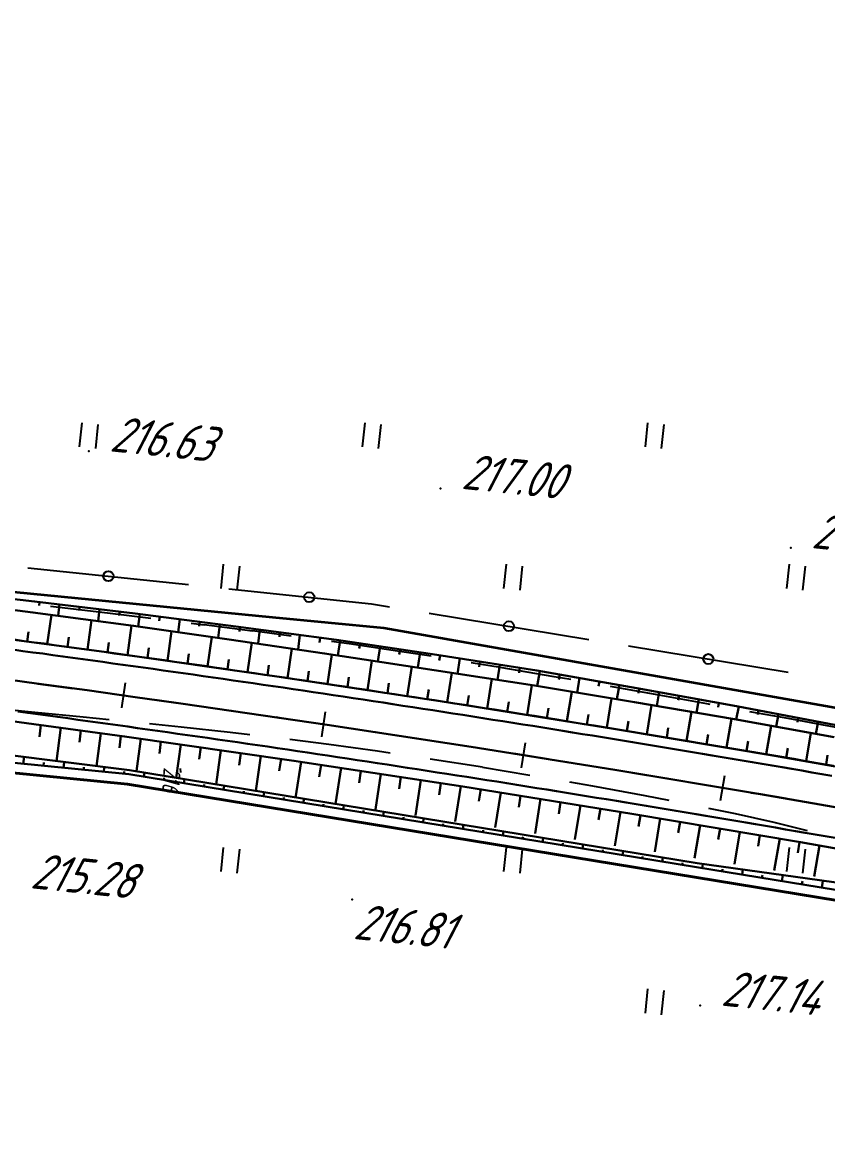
# Model space of a CAD drawing. Header units: millimetres. Extents: x -698 to 8131, y -704 to 4503.
# Drawn here: x 3732.2 to 3812, y 2511.3 to 2620.9 of the extents above; entities that cross this region are included whole.
import ezdxf

# ---------------------------------------------------------------- set-up
doc = ezdxf.new("R2010")
doc.units = ezdxf.units.MM
doc.linetypes.add('CONTI', pattern=[0])
doc.linetypes.add('STROT', pattern=[1.7, 0.5, -1.2])
for name, color, linetype, lineweight in [('10', 1, 'Continuous', 35), ('КОПИЯ_ОСЬ_13_ОТКОСЫ', 7, 'Continuous', 30), ('ОСЬ_ВЕРХ_ПОКРЫТИЯ_ГРАНИЦЫ_ПОЛОС', 7, 'Continuous', 30), ('ОСЬ_ВЕРХ_ПОКРЫТИЯ_ОСЬ', 1, 'Continuous', 30)]:
    doc.layers.add(name, color=color, linetype=linetype, lineweight=lineweight)
for name, color, linetype in [('_Ростелеком', 6, 'Continuous'), ('GOR_BDEFAULT', 212, 'CONTI'), ('PI_OTDEFAULT', 172, 'CONTI'), ('PI_TTDEFAULT', 5, 'CONTI'), ('PLN_O', 7, 'CONTI'), ('SIT_LDEFAULT', 7, 'CONTI'), ('ZAPSKDEFAULT', 7, 'CONTI'), ('ОСЬ_ВЕРХ_ПОКРЫТИЯ_ПИКЕТЫ', 1, 'Continuous'), ('разметка', 7, 'Continuous')]:
    doc.layers.add(name, color=color, linetype=linetype)
doc.styles.add('eskd', font='isocpeui.ttf', dxfattribs={"width": 1.2})
doc.styles.add('SHRFT', font='isocpeui.ttf', dxfattribs={"width": 3.5})
doc.styles.add('STYLE1', font='isocpeui.ttf', dxfattribs={"width": 0.9})
doc.linetypes.add('кабель_связи_проект.', pattern='A,10,-1,["/",STYLE1,S=3,R=0,X=0,Y=-1.5],-4.1', length=15.1)

# ---------------------------------------------------------------- blocks, each defined once
blk = doc.blocks.new('BL_2011')
at = {"color": 0}
for p, q in [((0, 0), (0, 2.4)), ((1.6, 0), (1.6, 2.4))]:
    blk.add_line(p, q, dxfattribs=at)

msp = doc.modelspace()

# ---------------------------------------------------------------- linework, layer by layer
at = {"layer": '10'}
for points in [[(3719.52, 2565.64), (3757.02, 2562), (3768.05, 2560.93), (3906.64, 2536.46), (3907.93, 2542.17), (3924.55, 2539.4), (3961.58, 2536.25), (3988.52, 2538.51), (4011.59, 2545.34), (4034.03, 2553.95), (4038.15, 2548.69), (4045.22, 2551.48), (4086.71, 2567.83), (4085.43, 2572.11), (4101.4, 2576.47)], [(4190.65, 2564.99), (4147.2, 2561.67), (4102.23, 2551.87), (4062.48, 2538.24), (4021.89, 2523.35), (4003.54, 2517.54), (3977.37, 2512.34), (3954.52, 2511.27), (3935.6, 2512.54), (3888.7, 2518.36), (3823.18, 2532.27), (3780.85, 2539.2), (3742.66, 2545.46), (3674.27, 2552.24)]]:
    msp.add_lwpolyline(points, dxfattribs=at)
at = {"layer": '_Ростелеком', "linetype": 'кабель_связи_проект.', "lineweight": 40, "ltscale": 0.25}
msp.add_lwpolyline([(3702.25, 2549.47), (3742.66, 2545.46), (3798.83, 2536.26), (3823.18, 2532.27), (3840.42, 2529.09), (3888.76, 2518.98), (3935.31, 2512.58), (3954.68, 2512.02), (4003.27, 2518.61), (4038.55, 2530.23), (4032.5, 2550.96)], dxfattribs=at)
at = {"layer": 'GOR_BDEFAULT', "color": 212, "elevation": 216, "flags": 128}
msp.add_lwpolyline([(3747.94, 2546.62), (3747.92, 2547.01)], dxfattribs=at)
at = {"layer": 'PI_TTDEFAULT', "color": 5}
for p in [(3738.83, 2578.41, 216.63), (3773.65, 2574.71, 217), (3808.31, 2568.85, 217.46), (3764.92, 2534.05, 216.81), (3799.36, 2523.58, 217.14)]:
    msp.add_point(p, dxfattribs=at)
at = {"layer": 'PLN_O'}
for p, q in [((3732.81, 2566.87), (3748.72, 2565.21)), ((3752.7, 2564.79), (3766.82, 2563.32)), ((3766.82, 2563.31), (3768.59, 2563.02)), ((3772.53, 2562.38), (3788.32, 2559.79)), ((3792.27, 2559.14), (3808.06, 2556.55))]:
    msp.add_line(p, q, dxfattribs=at)
for centre in [(3740.77, 2566.04), (3760.66, 2563.96), (3780.42, 2561.09), (3800.16, 2557.85)]:
    msp.add_circle(centre, 0.5, dxfattribs=at)
at = {"layer": 'SIT_LDEFAULT', "color": 7}
for p, q in [((3735.9, 2562.95), (3735.06, 2563.05)), ((3740.69, 2562.38), (3735.9, 2562.95)), ((3744.99, 2561.87), (3740.69, 2562.39)), ((3750.26, 2561.21), (3748.96, 2561.37)), ((3755.05, 2560.62), (3750.26, 2561.22)), ((3758.88, 2560.12), (3755.05, 2560.63)), ((3764.61, 2559.34), (3762.85, 2559.58)), ((3769.38, 2558.64), (3764.61, 2559.34)), ((3772.73, 2558.12), (3769.38, 2558.64)), ((3779.57, 2557), (3776.69, 2557.48)), ((3784.91, 2556.09), (3779.57, 2557)), ((3786.54, 2555.81), (3784.91, 2556.09)), ((3795.29, 2554.26), (3790.49, 2555.12)), ((3800.01, 2553.41), (3795.29, 2554.26)), ((3800.33, 2553.35), (3800.01, 2553.41)), ((3730.9, 2552.84), (3733.49, 2552.6)), ((3733.49, 2552.59), (3738.28, 2552.12)), ((3738.28, 2552.13), (3740.85, 2551.87)), ((3808.05, 2551.96), (3804.27, 2552.64)), ((3744.83, 2551.48), (3747.97, 2551.15)), ((3747.97, 2551.15), (3752.84, 2550.62)), ((3811.92, 2551.25), (3808.05, 2551.96)), ((3814.1, 2550.84), (3811.92, 2551.25)), ((3752.84, 2550.62), (3754.77, 2550.39)), ((3758.75, 2549.91), (3762.58, 2549.43)), ((3762.58, 2549.44), (3767.42, 2548.77)), ((3767.42, 2548.77), (3768.66, 2548.58)), ((3772.61, 2547.99), (3777.8, 2547.17)), ((3777.8, 2547.16), (3782.48, 2546.37)), ((3786.42, 2545.69), (3788.68, 2545.29)), ((3788.68, 2545.29), (3793.86, 2544.34)), ((3793.86, 2544.35), (3796.26, 2543.89)), ((3800.18, 2543.11), (3802.81, 2542.58)), ((3802.81, 2542.58), (3806.63, 2541.72)), ((3806.63, 2541.72), (3809.94, 2540.9))]:
    msp.add_line(p, q, dxfattribs=at)
at = {"layer": 'КОПИЯ_ОСЬ_13_ОТКОСЫ'}
for p, q in [((3732.36, 2547.49), (3732.42, 2548.16)), ((3734.35, 2547.29), (3734.38, 2547.6)), ((3736.34, 2547.1), (3736.39, 2547.66)), ((3738.33, 2546.9), (3738.35, 2547.16)), ((3740.32, 2546.7), (3740.36, 2547.16)), ((3742.31, 2546.5), (3742.33, 2546.71)), ((3744.28, 2546.21), (3744.35, 2546.61)), ((3746.26, 2545.89), (3746.29, 2546.09)), ((3748.23, 2545.56), (3748.3, 2545.96)), ((3750.21, 2545.24), (3750.24, 2545.44)), ((3752.18, 2544.92), (3752.24, 2545.31)), ((3754.15, 2544.59), (3754.18, 2544.79)), ((3756.13, 2544.27), (3756.19, 2544.67)), ((3758.1, 2543.95), (3758.13, 2544.15)), ((3760.07, 2543.62), (3760.14, 2544.02)), ((3762.05, 2543.3), (3762.08, 2543.5)), ((3764.02, 2542.98), (3764.09, 2543.37)), ((3765.99, 2542.65), (3766.03, 2542.85)), ((3767.97, 2542.33), (3768.03, 2542.73)), ((3769.94, 2542.01), (3769.97, 2542.2)), ((3771.92, 2541.68), (3771.98, 2542.08)), ((3773.89, 2541.36), (3773.92, 2541.56)), ((3775.86, 2541.04), (3775.93, 2541.43)), ((3777.84, 2540.71), (3777.87, 2540.91)), ((3779.81, 2540.39), (3779.88, 2540.79)), ((3781.78, 2540.07), (3781.82, 2540.26)), ((3783.76, 2539.74), (3783.82, 2540.14)), ((3785.73, 2539.42), (3785.76, 2539.62)), ((3787.71, 2539.1), (3787.77, 2539.49)), ((3789.68, 2538.77), (3789.71, 2538.97)), ((3791.65, 2538.45), (3791.72, 2538.85)), ((3793.63, 2538.13), (3793.66, 2538.32)), ((3795.6, 2537.8), (3795.66, 2538.2)), ((3797.57, 2537.48), (3797.61, 2537.68)), ((3799.55, 2537.16), (3799.61, 2537.57)), ((3801.52, 2536.84), (3801.56, 2537.06)), ((3803.5, 2536.52), (3803.58, 2537.02)), ((3805.47, 2536.19), (3805.51, 2536.47)), ((3807.44, 2535.87), (3807.54, 2536.47)), ((3809.42, 2535.55), (3809.47, 2535.87)), ((3811.39, 2535.23), (3811.5, 2535.92))]:
    msp.add_line(p, q, dxfattribs=at)
for points in [[(3723.49, 2564.71), (3733.46, 2563.55), (3743.43, 2562.34), (3753.38, 2561.07), (3763.34, 2559.75), (3773.27, 2558.25), (3783.19, 2556.71), (3793.08, 2554.98), (3802.96, 2553.2), (3812.82, 2551.29)], [(3723.36, 2563.73), (3733.31, 2562.46), (3743.26, 2561.14), (3752.72, 2559.79), (3762.17, 2558.4), (3767.84, 2557.55), (3775.4, 2556.4), (3782.95, 2555.22), (3792.85, 2553.58), (3802.74, 2551.89), (3812.62, 2550.13)], [(3723.36, 2563.73), (3733.31, 2562.46), (3743.26, 2561.14), (3752.72, 2559.79), (3762.17, 2558.4), (3767.84, 2557.55), (3775.4, 2556.4), (3782.95, 2555.22), (3792.85, 2553.58), (3802.74, 2551.89), (3812.62, 2550.13)], [(3733.95, 2563.49), (3733.91, 2563.13)], [(3735.94, 2563.26), (3735.8, 2562.13)], [(3737.92, 2563.02), (3737.88, 2562.64)], [(3734.73, 2559.32), (3735.13, 2562.22)], [(3739.91, 2562.78), (3739.76, 2561.61)], [(3741.89, 2562.53), (3741.84, 2562.14)], [(3743.88, 2562.29), (3743.72, 2561.08)], [(3745.86, 2562.04), (3745.81, 2561.63)], [(3738.7, 2558.78), (3739.1, 2561.7)], [(3742.66, 2558.23), (3743.07, 2561.17)], [(3747.85, 2561.78), (3747.68, 2560.52)], [(3749.83, 2561.53), (3749.77, 2561.11)], [(3751.81, 2561.27), (3751.64, 2559.95)], [(3753.8, 2561.02), (3753.74, 2560.57)], [(3724.23, 2560.72), (3740.84, 2558.49), (3757.44, 2556.12), (3774.03, 2553.62), (3790.59, 2550.98), (3807.12, 2548.22), (3823.64, 2545.32)], [(3732.75, 2559.59), (3732.88, 2560.55)], [(3736.71, 2559.05), (3736.85, 2560.02)], [(3746.62, 2557.68), (3747.03, 2560.61)], [(3750.58, 2557.11), (3751, 2560.04)], [(3755.78, 2560.76), (3755.6, 2559.37)], [(3757.76, 2560.49), (3757.7, 2560.03)], [(3759.74, 2560.23), (3759.55, 2558.79)], [(3761.73, 2559.96), (3761.66, 2559.48)], [(3740.68, 2558.51), (3740.81, 2559.48)], [(3744.64, 2557.96), (3744.78, 2558.94)], [(3754.54, 2556.54), (3754.96, 2559.47)], [(3758.5, 2555.96), (3758.93, 2558.88)], [(3763.71, 2559.69), (3763.49, 2558.2)], [(3765.69, 2559.4), (3765.61, 2558.9)], [(3767.66, 2559.1), (3767.44, 2557.61)], [(3769.64, 2558.8), (3769.57, 2558.31)], [(3748.6, 2557.4), (3748.74, 2558.37)], [(3752.56, 2556.83), (3752.7, 2557.8)], [(3762.45, 2555.38), (3762.89, 2558.29)], [(3766.41, 2554.78), (3766.85, 2557.7)], [(3771.62, 2558.5), (3771.39, 2557.01)], [(3773.6, 2558.2), (3773.52, 2557.7)], [(3775.57, 2557.9), (3775.34, 2556.4)], [(3777.55, 2557.59), (3777.47, 2557.09)], [(3756.52, 2556.25), (3756.66, 2557.23)], [(3760.47, 2555.67), (3760.62, 2556.64)], [(3770.36, 2554.18), (3770.81, 2557.1)], [(3774.32, 2553.57), (3774.77, 2556.49)], [(3779.53, 2557.28), (3779.29, 2555.79)], [(3781.5, 2556.97), (3781.42, 2556.48)], [(3783.48, 2556.66), (3783.22, 2555.17)], [(3764.43, 2555.08), (3764.58, 2556.05)], [(3768.39, 2554.48), (3768.53, 2555.45)], [(3778.27, 2552.95), (3778.73, 2555.88)], [(3785.45, 2556.32), (3785.36, 2555.82)], [(3787.42, 2555.98), (3787.16, 2554.52)], [(3789.39, 2555.63), (3789.3, 2555.15)], [(3772.34, 2553.88), (3772.49, 2554.85)], [(3776.29, 2553.26), (3776.44, 2554.24)], [(3782.22, 2552.33), (3782.68, 2555.26)], [(3786.17, 2551.7), (3786.64, 2554.61)], [(3791.36, 2555.28), (3791.11, 2553.87)], [(3793.33, 2554.94), (3793.24, 2554.46)], [(3795.3, 2554.59), (3795.05, 2553.21)], [(3780.24, 2552.64), (3780.4, 2553.62)], [(3790.12, 2551.06), (3790.59, 2553.96)], [(3794.07, 2550.41), (3794.54, 2553.29)], [(3797.26, 2554.23), (3797.18, 2553.77)], [(3799.23, 2553.88), (3798.99, 2552.54)], [(3801.2, 2553.52), (3801.12, 2553.08)], [(3803.17, 2553.16), (3802.92, 2551.86)], [(3725.61, 2552.47), (3742.38, 2550.2), (3759.14, 2547.78), (3775.87, 2545.23), (3792.58, 2542.55), (3809.27, 2539.73), (3825.94, 2536.78)], [(3784.19, 2552.01), (3784.35, 2552.99)], [(3788.14, 2551.38), (3788.3, 2552.35)], [(3798.01, 2549.76), (3798.49, 2552.62)], [(3805.13, 2552.79), (3805.05, 2552.35)], [(3807.1, 2552.41), (3806.86, 2551.16)], [(3734.1, 2551.34), (3733.94, 2550.16)], [(3736.08, 2551.07), (3735.63, 2547.76)], [(3792.09, 2550.74), (3792.25, 2551.7)], [(3796.04, 2550.09), (3796.2, 2551.05)], [(3801.96, 2549.1), (3802.44, 2551.94)], [(3805.9, 2548.43), (3806.38, 2551.25)], [(3809.06, 2552.03), (3808.98, 2551.61)], [(3811.02, 2551.65), (3810.79, 2550.46)], [(3711.85, 2550.74), (3711.85, 2550.74), (3742.85, 2546.85), (3799.06, 2537.64), (3823.52, 2534.25), (3823.52, 2534.25)], [(3738.06, 2550.8), (3737.9, 2549.61)], [(3740.04, 2550.52), (3739.59, 2547.26)], [(3742.02, 2550.25), (3741.86, 2549.05)], [(3744, 2549.97), (3743.55, 2546.74)], [(3799.98, 2549.43), (3800.14, 2550.38)], [(3809.84, 2547.75), (3810.32, 2550.54)], [(3745.98, 2549.69), (3745.82, 2548.49)], [(3747.96, 2549.41), (3747.49, 2546.09)], [(3749.94, 2549.12), (3749.77, 2547.93)], [(3751.92, 2548.84), (3751.43, 2545.45)], [(3803.93, 2548.76), (3804.09, 2549.71)], [(3807.87, 2548.09), (3808.03, 2549.03)], [(3720.41, 2548.67), (3742.79, 2546.46), (3798.99, 2537.25), (3823.46, 2533.27), (3823.46, 2533.27)], [(3753.9, 2548.55), (3753.73, 2547.36)], [(3755.88, 2548.26), (3755.38, 2544.8)], [(3757.86, 2547.97), (3757.69, 2546.78)], [(3759.84, 2547.68), (3759.31, 2544.11)], [(3811.81, 2547.41), (3811.97, 2548.34)], [(3761.82, 2547.38), (3761.64, 2546.19)], [(3763.8, 2547.09), (3763.26, 2543.53)], [(3765.77, 2546.79), (3765.59, 2545.6)], [(3767.75, 2546.49), (3767.21, 2542.96)], [(3769.73, 2546.18), (3769.55, 2545.01)], [(3771.7, 2545.88), (3771.16, 2542.37)], [(3773.68, 2545.57), (3773.5, 2544.4)], [(3775.66, 2545.27), (3775.11, 2541.78)], [(3777.63, 2544.96), (3777.45, 2543.79)], [(3779.61, 2544.64), (3779.06, 2541.18)], [(3781.58, 2544.33), (3781.4, 2543.18)], [(3783.56, 2544.01), (3783.01, 2540.58)], [(3785.53, 2543.7), (3785.35, 2542.55)], [(3787.51, 2543.38), (3786.96, 2539.99)], [(3789.48, 2543.06), (3789.3, 2541.93)], [(3791.46, 2542.73), (3790.9, 2539.38)], [(3793.43, 2542.41), (3793.24, 2541.29)], [(3795.4, 2542.08), (3794.85, 2538.77)], [(3797.37, 2541.75), (3797.19, 2540.65)], [(3799.35, 2541.42), (3798.8, 2538.15)], [(3801.32, 2541.09), (3801.13, 2540)], [(3803.29, 2540.76), (3802.74, 2537.54)], [(3805.26, 2540.42), (3805.08, 2539.35)], [(3807.23, 2540.08), (3806.69, 2536.93)], [(3809.2, 2539.74), (3809.02, 2538.69)], [(3811.18, 2539.4), (3810.64, 2536.32)]]:
    msp.add_lwpolyline(points, dxfattribs=at)
at = {"layer": 'ОСЬ_ВЕРХ_ПОКРЫТИЯ_ГРАНИЦЫ_ПОЛОС', "linetype": 'Continuous'}
for points in [[(3731.45, 2559.77), (3732.44, 2559.63), (3733.43, 2559.5), (3734.42, 2559.37), (3735.42, 2559.23), (3736.41, 2559.1), (3737.4, 2558.96), (3738.39, 2558.83), (3739.38, 2558.69), (3740.37, 2558.55), (3741.36, 2558.41), (3742.36, 2558.28), (3743.35, 2558.14), (3744.34, 2558), (3745.33, 2557.86), (3746.32, 2557.72), (3747.31, 2557.58), (3748.3, 2557.44), (3749.29, 2557.3), (3750.28, 2557.16), (3751.27, 2557.01), (3752.27, 2556.87), (3753.26, 2556.73), (3754.25, 2556.58), (3755.24, 2556.44), (3756.23, 2556.3), (3757.22, 2556.15), (3758.21, 2556.01), (3759.2, 2555.86), (3760.19, 2555.71), (3761.18, 2555.57), (3762.17, 2555.42), (3763.16, 2555.27), (3764.15, 2555.12), (3765.14, 2554.97), (3766.13, 2554.82), (3767.12, 2554.67), (3768.11, 2554.52), (3769.1, 2554.37), (3770.08, 2554.22), (3771.07, 2554.07), (3772.06, 2553.92), (3773.05, 2553.77), (3774.04, 2553.61), (3775.03, 2553.46), (3776.02, 2553.31), (3777.01, 2553.15), (3778, 2553), (3778.99, 2552.84), (3779.97, 2552.69), (3780.96, 2552.53), (3781.95, 2552.37), (3782.94, 2552.22), (3783.93, 2552.06), (3784.92, 2551.9), (3785.9, 2551.74), (3786.89, 2551.58), (3787.88, 2551.42), (3788.87, 2551.26), (3789.86, 2551.1), (3790.84, 2550.94), (3791.83, 2550.78), (3792.82, 2550.62), (3793.81, 2550.45), (3794.79, 2550.29), (3795.78, 2550.13), (3796.77, 2549.96), (3797.76, 2549.8), (3798.74, 2549.64), (3799.73, 2549.47), (3800.72, 2549.3), (3801.71, 2549.14), (3802.69, 2548.97), (3803.68, 2548.8), (3804.67, 2548.64), (3805.65, 2548.47), (3806.64, 2548.3), (3807.63, 2548.13), (3808.61, 2547.96), (3809.6, 2547.79), (3810.58, 2547.62), (3811.57, 2547.45), (3812.56, 2547.28)], [(3812.39, 2546.29), (3811.4, 2546.47), (3810.41, 2546.64), (3809.43, 2546.81), (3808.44, 2546.98), (3807.46, 2547.15), (3806.47, 2547.31), (3805.48, 2547.48), (3804.5, 2547.65), (3803.51, 2547.82), (3802.53, 2547.99), (3801.54, 2548.15), (3800.55, 2548.32), (3799.57, 2548.48), (3798.58, 2548.65), (3797.59, 2548.81), (3796.61, 2548.98), (3795.62, 2549.14), (3794.63, 2549.3), (3793.64, 2549.47), (3792.66, 2549.63), (3791.67, 2549.79), (3790.68, 2549.95), (3789.7, 2550.11), (3788.71, 2550.27), (3787.72, 2550.43), (3786.73, 2550.59), (3785.75, 2550.75), (3784.76, 2550.91), (3783.77, 2551.07), (3782.78, 2551.23), (3781.79, 2551.38), (3780.81, 2551.54), (3779.82, 2551.7), (3778.83, 2551.85), (3777.84, 2552.01), (3776.85, 2552.16), (3775.87, 2552.32), (3774.88, 2552.47), (3773.89, 2552.63), (3772.9, 2552.78), (3771.91, 2552.93), (3770.92, 2553.08), (3769.93, 2553.23), (3768.94, 2553.39), (3767.96, 2553.54), (3766.97, 2553.69), (3765.98, 2553.84), (3764.99, 2553.98), (3764, 2554.13), (3763.01, 2554.28), (3762.02, 2554.43), (3761.03, 2554.58), (3760.04, 2554.72), (3759.05, 2554.87), (3758.06, 2555.02), (3757.07, 2555.16), (3756.08, 2555.31), (3755.09, 2555.45), (3754.1, 2555.59), (3753.11, 2555.74), (3752.12, 2555.88), (3751.13, 2556.02), (3750.14, 2556.17), (3749.15, 2556.31), (3748.16, 2556.45), (3747.17, 2556.59), (3746.18, 2556.73), (3745.19, 2556.87), (3744.2, 2557.01), (3743.21, 2557.15), (3742.22, 2557.29), (3741.23, 2557.42), (3740.24, 2557.56), (3739.25, 2557.7), (3738.25, 2557.84), (3737.26, 2557.97), (3736.27, 2558.11), (3735.28, 2558.24), (3734.29, 2558.38), (3733.3, 2558.51), (3732.31, 2558.64), (3731.32, 2558.78)], [(3812.72, 2540.15), (3811.73, 2540.32), (3810.75, 2540.49), (3809.76, 2540.66), (3808.78, 2540.83), (3807.8, 2541), (3806.81, 2541.17), (3805.83, 2541.34), (3804.84, 2541.51), (3803.86, 2541.67), (3802.88, 2541.84), (3801.89, 2542.01), (3800.91, 2542.17), (3799.92, 2542.34), (3798.94, 2542.51), (3797.95, 2542.67), (3796.97, 2542.83), (3795.98, 2543), (3795, 2543.16), (3794.01, 2543.33), (3793.03, 2543.49), (3792.04, 2543.65), (3791.06, 2543.81), (3790.07, 2543.97), (3789.09, 2544.13), (3788.1, 2544.29), (3787.11, 2544.45), (3786.13, 2544.61), (3785.14, 2544.77), (3784.16, 2544.93), (3783.17, 2545.09), (3782.19, 2545.25), (3781.2, 2545.4), (3780.21, 2545.56), (3779.23, 2545.72), (3778.24, 2545.87), (3777.25, 2546.03), (3776.27, 2546.18), (3775.28, 2546.34), (3774.29, 2546.49), (3773.31, 2546.64), (3772.32, 2546.8), (3771.33, 2546.95), (3770.35, 2547.1), (3769.36, 2547.25), (3768.37, 2547.4), (3767.39, 2547.55), (3766.4, 2547.7), (3765.41, 2547.85), (3764.42, 2548), (3763.44, 2548.15), (3762.45, 2548.3), (3761.46, 2548.45), (3760.47, 2548.59), (3759.49, 2548.74), (3758.5, 2548.89), (3757.51, 2549.03), (3756.52, 2549.18), (3755.54, 2549.32), (3754.55, 2549.47), (3753.56, 2549.61), (3752.57, 2549.75), (3751.58, 2549.9), (3750.59, 2550.04), (3749.61, 2550.18), (3748.62, 2550.32), (3747.63, 2550.46), (3746.64, 2550.6), (3745.65, 2550.75), (3744.66, 2550.88), (3743.67, 2551.02), (3742.69, 2551.16), (3741.7, 2551.3), (3740.71, 2551.44), (3739.72, 2551.58), (3738.73, 2551.71), (3737.74, 2551.85), (3736.75, 2551.99), (3735.76, 2552.12), (3734.77, 2552.26), (3733.78, 2552.39), (3732.79, 2552.52), (3731.8, 2552.66)]]:
    msp.add_lwpolyline(points, dxfattribs=at)
at = {"layer": 'ОСЬ_ВЕРХ_ПОКРЫТИЯ_ОСЬ'}
msp.add_lwpolyline([(3537.78, 2572.67, -0.036618), (3842.96, 2537.69)], format="xyb", dxfattribs=at)
at = {"layer": 'ОСЬ_ВЕРХ_ПОКРЫТИЯ_ПИКЕТЫ'}
for p, q in [((3742.12, 2553.01), (3742.47, 2555.48)), ((3761.9, 2550.15), (3762.27, 2552.62)), ((3781.66, 2547.1), (3782.05, 2549.57)), ((3801.38, 2543.87), (3801.8, 2546.33))]:
    msp.add_line(p, q, dxfattribs=at)
at = {"layer": 'разметка', "linetype": 'STROT', "lineweight": 30, "ltscale": 7}
msp.add_lwpolyline([(3406.7, 2578.04), (3537.78, 2572.67, -0.036618), (3842.96, 2537.69, 0.03316), (3928.35, 2525.12, 0.072993), (4015.11, 2533.1, 0.020856), (4064.1, 2547.91, -0.020825), (4113.09, 2562.73, -0.014356), (4129.94, 2566.3, -0.037499), (4219.57, 2573.48), (4284.76, 2575.44, 0.062532), (4334.3, 2581.08, 0.116616), (4374.42, 2603.64, 0.062555), (4404.98, 2643.04, -0.012407), (4435.1, 2687.85, -0.012892), (4450.75, 2708.34, -0.000817), (4471.66, 2733.24, 0.01158), (4492.03, 2758.57, 0.05392), (4507.5, 2786.87, 0.05392)], format="xyb", dxfattribs=at)

# ---------------------------------------------------------------- block references
at = {"layer": 'ZAPSKDEFAULT', "color": 7, "rotation": 354.0000000000001}
for p in [(3737.93, 2578.83), (3765.93, 2578.83), (3793.93, 2578.83), (3751.93, 2564.83), (3779.93, 2564.83), (3807.93, 2564.83), (3751.93, 2536.83), (3779.93, 2536.83), (3807.93, 2536.83), (3793.93, 2522.83)]:
    msp.add_blockref('BL_2011', p, dxfattribs=at)

# ---------------------------------------------------------------- texts
at = {"layer": 'GOR_BDEFAULT', "color": 212, "style": 'SHRFT', "width": 0.75}
msp.add_text('216', height=1.722, rotation=265.7567, dxfattribs=at).set_placement((3746.25, 2547.16, 216))
at = {"layer": 'PI_OTDEFAULT', "color": 172, "style": 'eskd', "oblique": 10, "width": 0.8}
for s, p in [('216.63', (3740.83, 2578.41)), ('217.00', (3775.65, 2574.7)), ('217.46', (3810.31, 2568.84)), ('215.28', (3732.98, 2535.19)), ('216.81', (3764.95, 2530.17)), ('217.14', (3801.36, 2523.58))]:
    msp.add_text(s, height=3.5, rotation=354, dxfattribs=at).set_placement(p)

doc.saveas('drawing.dxf')
